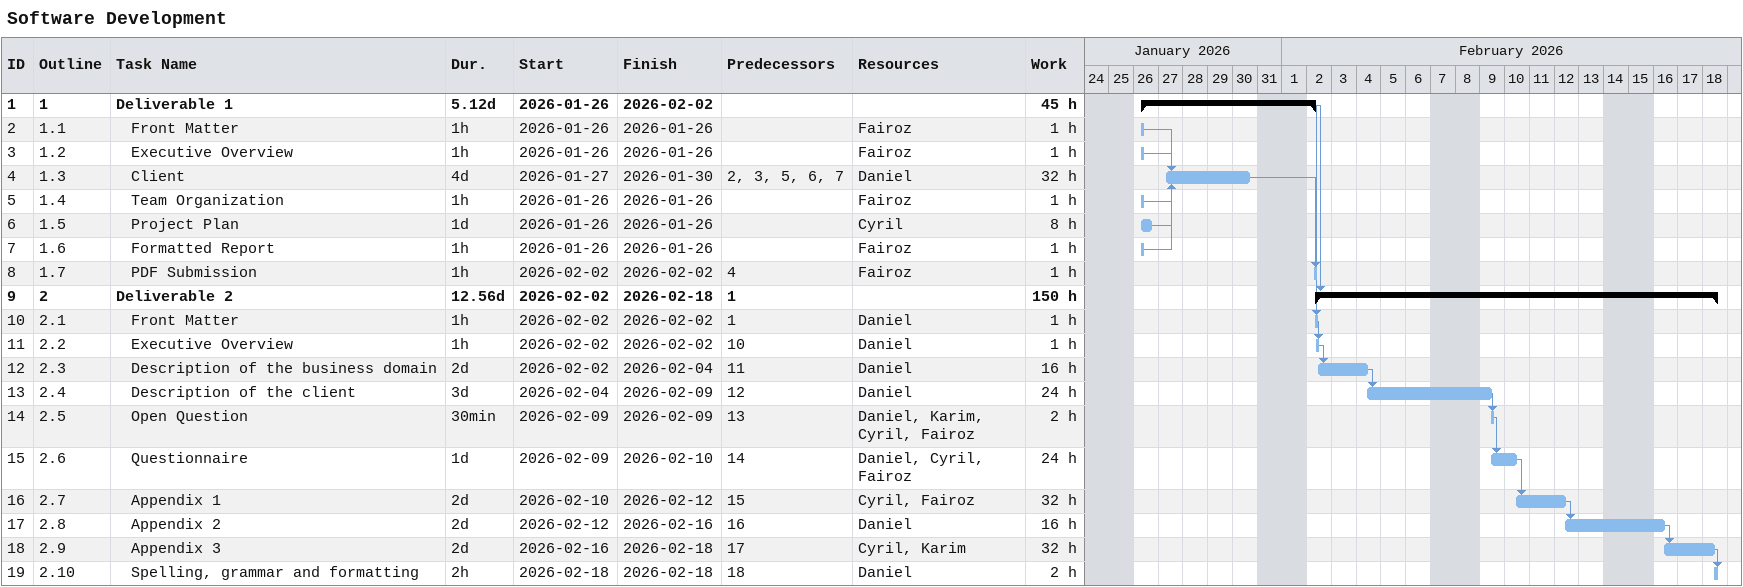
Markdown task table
Software Development

| ID | WBS | Task | Duration | Start | Finish | Predecessors | Resources | Work (h) |
|---|---|---|---|---|---|---|---|---|
| 1 | 1 | **Deliverable 1** | 5.12d | 2026-01-26 | 2026-02-02 |  |  | 45 |
| 2 | 1.1 | Front Matter | 1h | 2026-01-26 | 2026-01-26 |  | Fairoz | 1 |
| 3 | 1.2 | Executive Overview | 1h | 2026-01-26 | 2026-01-26 |  | Fairoz | 1 |
| 4 | 1.3 | Client | 4d | 2026-01-27 | 2026-01-30 | 2, 3, 5, 6, 7 | Daniel | 32 |
| 5 | 1.4 | Team Organization | 1h | 2026-01-26 | 2026-01-26 |  | Fairoz | 1 |
| 6 | 1.5 | Project Plan | 1d | 2026-01-26 | 2026-01-26 |  | Cyril | 8 |
| 7 | 1.6 | Formatted Report | 1h | 2026-01-26 | 2026-01-26 |  | Fairoz | 1 |
| 8 | 1.7 | PDF Submission | 1h | 2026-02-02 | 2026-02-02 | 4 | Fairoz | 1 |
| 9 | 2 | **Deliverable 2** | 12.56d | 2026-02-02 | 2026-02-18 | 1 |  | 150 |
| 10 | 2.1 | Front Matter | 1h | 2026-02-02 | 2026-02-02 | 1 | Daniel | 1 |
| 11 | 2.2 | Executive Overview | 1h | 2026-02-02 | 2026-02-02 | 10 | Daniel | 1 |
| 12 | 2.3 | Description of the business domain | 2d | 2026-02-02 | 2026-02-04 | 11 | Daniel | 16 |
| 13 | 2.4 | Description of the client | 3d | 2026-02-04 | 2026-02-09 | 12 | Daniel | 24 |
| 14 | 2.5 | Open Question | 30min | 2026-02-09 | 2026-02-09 | 13 | Daniel, Karim, Cyril, Fairoz | 2 |
| 15 | 2.6 | Questionnaire | 1d | 2026-02-09 | 2026-02-10 | 14 | Daniel, Cyril, Fairoz | 24 |
| 16 | 2.7 | Appendix 1 | 2d | 2026-02-10 | 2026-02-12 | 15 | Cyril, Fairoz | 32 |
| 17 | 2.8 | Appendix 2 | 2d | 2026-02-12 | 2026-02-16 | 16 | Daniel | 16 |
| 18 | 2.9 | Appendix 3 | 2d | 2026-02-16 | 2026-02-18 | 17 | Cyril, Karim | 32 |
| 19 | 2.10 | Spelling, grammar and formatting | 2h | 2026-02-18 | 2026-02-18 | 18 | Daniel | 2 |
